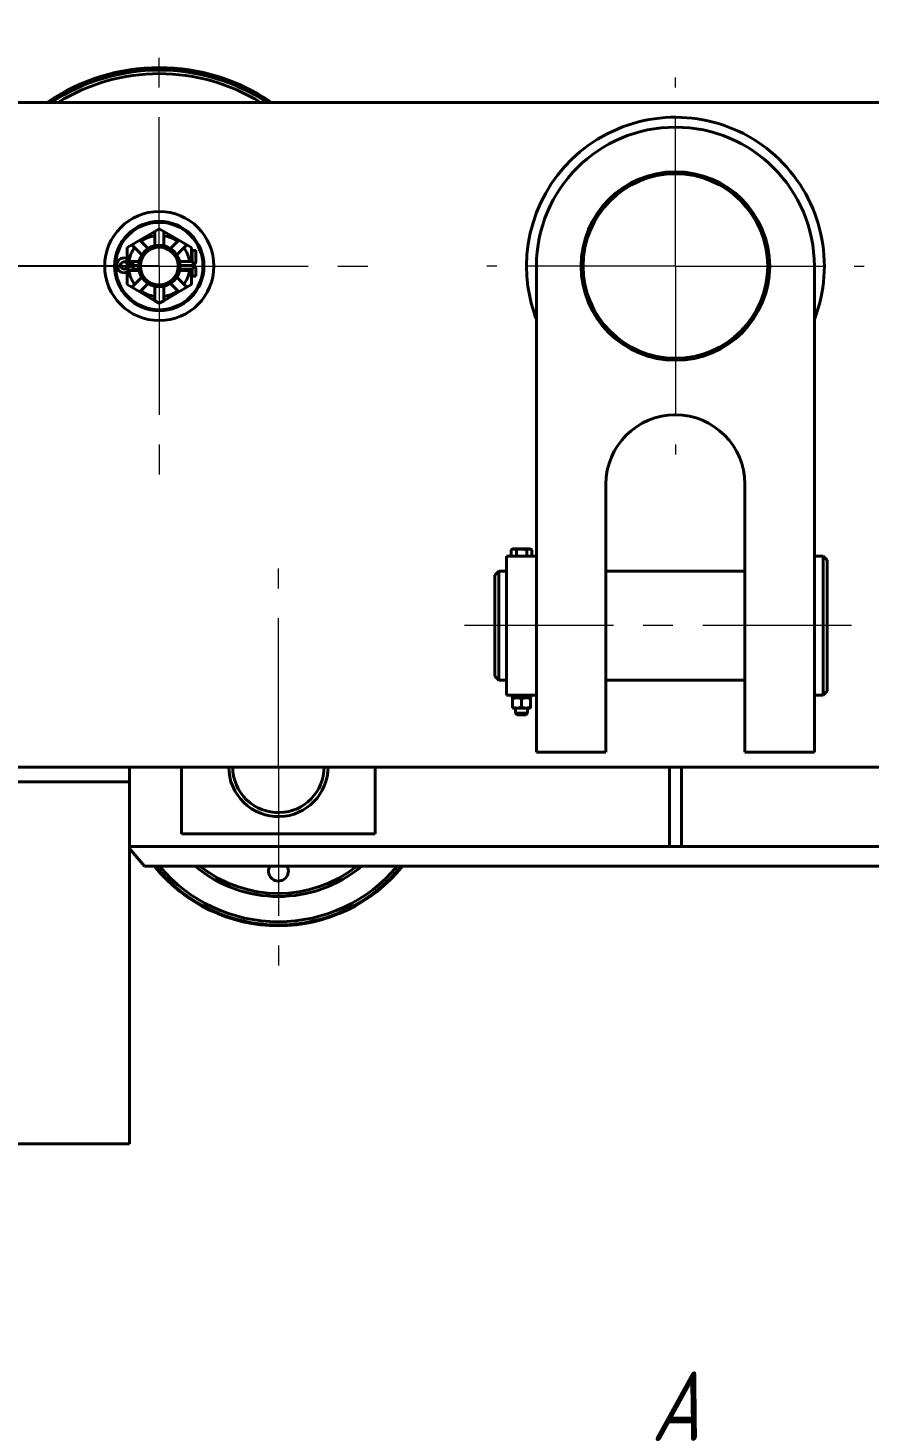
# Model space of a CAD drawing. Header units: millimetres. Extents: x 0 to 594, y 0 to 420.
# Drawn here: x 99.6 to 141.9, y 73.5 to 143.9 of the extents above; entities that cross this region are included whole.
import ezdxf

# ---------------------------------------------------------------- set-up
doc = ezdxf.new("R2010")
doc.units = ezdxf.units.MM
for name, pattern in [('K5LT_AXLED', [12, 7.5, -1.5, 1.5, -1.5]), ('K5LT_BASIC', [0]), ('K5LT_THIN', [0])]:
    doc.linetypes.add(name, pattern=pattern)
doc.layers.add('Системный слой', color=7, linetype='Continuous')
doc.styles.add('KDIMTEXTSTYLE', font='GOST_AU.SHX', dxfattribs={"width": 0.96, "oblique": 15, "height": 5})
doc.dimstyles.new('KDIMSTYLE (0.05)', dxfattribs={"dimtxt": 5, "dimasz": 1, "dimexe": 2, "dimexo": 0.0625, "dimgap": 1, "dimtad": 1, "dimlfac": 20, "dimtxsty": 'KDIMTEXTSTYLE', "dimsah": 1, "dimcen": 0.09, "dimdle": 1, "dimadec": 0, "dimazin": 0, "dimtfac": 0.667, "dimtmove": 0, "dimatfit": 3, "dimfxl": 1, "dimtvp": 1, "dimtolj": 1, "dimtzin": 0, "dimarcsym": 0})

# ---------------------------------------------------------------- blocks, each defined once
blk = doc.blocks.new('U285')
at = {"layer": 'Системный слой', "color": 150, "linetype": 'K5LT_BASIC', "lineweight": 40, "true_color": 0x0080ff}
for start, end in [(180, 271.61501), (271.61501, 0)]:
    blk.add_arc((112.183, 106.672), 2.5, start, end, dxfattribs=at)
blk = doc.blocks.new('U286')
at = {"layer": 'Системный слой', "color": 150, "linetype": 'K5LT_BASIC', "lineweight": 40, "true_color": 0x0080ff}
for start, end in [(180, 271.61501), (271.61501, 0)]:
    blk.add_arc((112.183, 106.672), 2.3, start, end, dxfattribs=at)
blk = doc.blocks.new('U292')
at = {"layer": 'Системный слой', "color": 150, "linetype": 'K5LT_BASIC', "lineweight": 40, "true_color": 0x0080ff}
for p, q in [((123.98, 110.118), (123.98, 110.16)), ((123.98, 110.16), (123.98, 110.121))]:
    blk.add_line(p, q, dxfattribs=at)
blk = doc.blocks.new('U293')
at = {"layer": 'Системный слой', "color": 150, "linetype": 'K5LT_BASIC', "lineweight": 40, "true_color": 0x0080ff}
for p, q in [((123.98, 109.687), (123.98, 109.646)), ((123.98, 109.646), (123.98, 109.684))]:
    blk.add_line(p, q, dxfattribs=at)
blk = doc.blocks.new('U303')
at = {"layer": 'Системный слой', "color": 150, "linetype": 'K5LT_BASIC', "lineweight": 40, "true_color": 0x0080ff}
for start, end in [(150.00006, 240.02319), (240.02319, 29.99994)]:
    blk.add_arc((112.186, 101.422), 0.5, start, end, dxfattribs=at)
blk = doc.blocks.new('U305')
at = {"layer": 'Системный слой', "color": 150, "linetype": 'K5LT_BASIC', "lineweight": 40, "true_color": 0x0080ff}
for p, q in [((123.68, 111.048), (123.28, 111.048)), ((135.68, 111.048), (128.68, 111.048))]:
    blk.add_line(p, q, dxfattribs=at)
blk = doc.blocks.new('U306')
at = {"layer": 'Системный слой', "color": 150, "linetype": 'K5LT_BASIC', "lineweight": 40, "true_color": 0x0080ff}
for p, q in [((123.68, 116.548), (123.28, 116.548)), ((135.68, 116.548), (128.68, 116.548))]:
    blk.add_line(p, q, dxfattribs=at)
blk = doc.blocks.new('U331')
at = {"layer": 'Системный слой', "color": 150, "linetype": 'K5LT_BASIC', "lineweight": 40, "true_color": 0x0080ff}
for start, end in [(338.89572, 180), (180, 200.97447), (269.63943, 270.3288)]:
    blk.add_arc((132.183, 131.922), 7.5, start, end, dxfattribs=at)
blk = doc.blocks.new('U337')
at = {"layer": 'Системный слой', "color": 150, "linetype": 'K5LT_BASIC', "lineweight": 40, "true_color": 0x0080ff}
for p, q in [((124.003, 117.672), (124.044, 117.673)), ((124.031, 117.672), (124.003, 117.672)), ((124.173, 117.671), (124.031, 117.672)), ((124.044, 117.673), (124.164, 117.674)), ((124.164, 117.674), (124.376, 117.675)), ((124.489, 117.67), (124.173, 117.671)), ((124.376, 117.675), (124.692, 117.674)), ((124.7, 117.671), (124.489, 117.67)), ((124.692, 117.674), (124.831, 117.673)), ((124.818, 117.672), (124.7, 117.671)), ((124.858, 117.672), (124.818, 117.672)), ((124.831, 117.673), (124.858, 117.672)), ((124.858, 117.672), (124.858, 117.672))]:
    blk.add_line(p, q, dxfattribs=at)
blk = doc.blocks.new('U338')
at = {"layer": 'Системный слой', "color": 150, "linetype": 'K5LT_BASIC', "lineweight": 40, "true_color": 0x0080ff}
for p, q in [((124.172, 109.384), (124.13, 109.385)), ((124.13, 109.385), (124.13, 109.385)), ((124.355, 109.384), (124.172, 109.384)), ((124.573, 109.384), (124.355, 109.384)), ((124.691, 109.384), (124.573, 109.384)), ((124.73, 109.385), (124.691, 109.384)), ((124.73, 109.385), (124.73, 109.385))]:
    blk.add_line(p, q, dxfattribs=at)
blk = doc.blocks.new('U342')
at = {"layer": 'Системный слой', "color": 150, "linetype": 'K5LT_BASIC', "lineweight": 40, "true_color": 0x0080ff}
for p, q in [((123.911, 117.302), (123.68, 117.302)), ((125.18, 117.302), (124.95, 117.302))]:
    blk.add_line(p, q, dxfattribs=at)
blk = doc.blocks.new('U349')
at = {"layer": 'Системный слой', "color": 150, "linetype": 'K5LT_BASIC', "lineweight": 40, "true_color": 0x0080ff}
for p, q in [((104.22, 131.954), (104.259, 132.069)), ((104.221, 131.943), (104.22, 131.954)), ((104.266, 131.831), (104.221, 131.943)), ((104.259, 132.069), (104.36, 132.135)), ((104.371, 131.771), (104.266, 131.831)), ((104.36, 132.135), (104.481, 132.127)), ((104.491, 131.786), (104.371, 131.771)), ((104.481, 132.127), (104.491, 132.122))]:
    blk.add_line(p, q, dxfattribs=at)
blk = doc.blocks.new('U350')
at = {"layer": 'Системный слой', "color": 150, "linetype": 'K5LT_BASIC', "lineweight": 40, "true_color": 0x0080ff}
for p, q in [((104.84, 131.984), (104.833, 131.954)), ((104.867, 132.103), (104.84, 131.984)), ((104.876, 132.147), (104.867, 132.103))]:
    blk.add_line(p, q, dxfattribs=at)
blk = doc.blocks.new('U351')
at = {"layer": 'Системный слой', "color": 150, "linetype": 'K5LT_BASIC', "lineweight": 40, "true_color": 0x0080ff}
for p, q in [((104.833, 131.954), (105.134, 131.954)), ((107.233, 131.954), (107.833, 131.954))]:
    blk.add_line(p, q, dxfattribs=at)
blk = doc.blocks.new('U352')
at = {"layer": 'Системный слой', "color": 150, "linetype": 'K5LT_BASIC', "lineweight": 40, "true_color": 0x0080ff}
for p, q in [((105.134, 131.954), (104.833, 131.954)), ((107.833, 131.954), (107.233, 131.954))]:
    blk.add_line(p, q, dxfattribs=at)
blk = doc.blocks.new('U353')
at = {"layer": 'Системный слой', "color": 150, "linetype": 'K5LT_BASIC', "lineweight": 40, "true_color": 0x0080ff}
for p, q in [((107.888, 132.713), (107.833, 132.71)), ((107.833, 132.71), (107.833, 132.71)), ((107.833, 132.71), (107.872, 132.706)), ((107.872, 132.706), (107.986, 132.704)), ((108.02, 132.715), (107.888, 132.713)), ((107.986, 132.704), (108.02, 132.704))]:
    blk.add_line(p, q, dxfattribs=at)
blk = doc.blocks.new('U354')
at = {"layer": 'Системный слой', "color": 150, "linetype": 'K5LT_BASIC', "lineweight": 40, "true_color": 0x0080ff}
for p, q in [((105.144, 131.772), (104.876, 131.772)), ((107.833, 131.772), (107.223, 131.772))]:
    blk.add_line(p, q, dxfattribs=at)
blk = doc.blocks.new('U355')
at = {"layer": 'Системный слой', "color": 150, "linetype": 'K5LT_BASIC', "lineweight": 40, "true_color": 0x0080ff}
for p, q in [((104.221, 131.954), (104.22, 131.96)), ((104.266, 131.842), (104.221, 131.954)), ((104.371, 131.781), (104.266, 131.842)), ((104.491, 131.797), (104.371, 131.781))]:
    blk.add_line(p, q, dxfattribs=at)
blk = doc.blocks.new('U356')
at = {"layer": 'Системный слой', "color": 150, "linetype": 'K5LT_BASIC', "lineweight": 40, "true_color": 0x0080ff}
for p, q in [((104.042, 132.041), (104.041, 131.88)), ((104.041, 131.88), (104.115, 131.725)), ((104.117, 132.196), (104.042, 132.041)), ((104.239, 132.295), (104.117, 132.196)), ((104.391, 132.334), (104.239, 132.295)), ((104.558, 132.303), (104.391, 132.334)), ((104.115, 131.725), (104.25, 131.62)), ((104.25, 131.62), (104.403, 131.585)), ((104.403, 131.585), (104.557, 131.616)), ((104.557, 131.616), (104.558, 131.616))]:
    blk.add_line(p, q, dxfattribs=at)
blk = doc.blocks.new('U357')
at = {"layer": 'Системный слой', "color": 150, "linetype": 'K5LT_BASIC', "lineweight": 40, "true_color": 0x0080ff}
for p, q in [((107.877, 131.96), (107.909, 131.949)), ((107.909, 131.949), (107.939, 131.932)), ((107.939, 131.932), (107.965, 131.91))]:
    blk.add_line(p, q, dxfattribs=at)
blk = doc.blocks.new('U367')
at = {"layer": 'Системный слой', "color": 150, "linetype": 'K5LT_BASIC', "lineweight": 40, "true_color": 0x0080ff}
for start, end in [(90, 124.41151), (55.58849, 90)]:
    blk.add_arc((106.183, 131.922), 10, start, end, dxfattribs=at)
blk = doc.blocks.new('U368')
at = {"layer": 'Системный слой', "color": 150, "linetype": 'K5LT_BASIC', "lineweight": 40, "true_color": 0x0080ff}
for start, end in [(90, 121.70681), (58.29319, 90)]:
    blk.add_arc((106.183, 131.922), 9.697, start, end, dxfattribs=at)
blk = doc.blocks.new('U369')
at = {"layer": 'Системный слой', "color": 150, "linetype": 'K5LT_BASIC', "lineweight": 40, "true_color": 0x0080ff}
for start, end in [(90, 123.34444), (56.65556, 90)]:
    blk.add_arc((106.183, 131.922), 9.876, start, end, dxfattribs=at)
blk = doc.blocks.new('U383')
at = {"layer": 'Системный слой', "color": 30, "linetype": 'K5LT_AXLED', "lineweight": 18, "true_color": 0xff8000}
for q in [(106.183, 136.672), (101.433, 131.922), (106.183, 127.172), (110.933, 131.922)]:
    blk.add_line((106.183, 131.922), q, dxfattribs=at)
blk = doc.blocks.new('U384')
at = {"layer": 'Системный слой', "color": 30, "linetype": 'K5LT_AXLED', "lineweight": 18, "true_color": 0xff8000}
for q in [(132.183, 141.422), (122.683, 131.922), (132.183, 122.422), (141.683, 131.922)]:
    blk.add_line((132.183, 131.922), q, dxfattribs=at)
blk = doc.blocks.new('U387')
at = {"layer": 'Системный слой', "color": 30, "linetype": 'K5LT_AXLED', "lineweight": 18, "true_color": 0xff8000}
for q in [(106.183, 143.922), (94.183, 131.922), (106.183, 119.922), (118.183, 131.922)]:
    blk.add_line((106.183, 131.922), q, dxfattribs=at)
blk = doc.blocks.new('U388')
at = {"layer": 'Системный слой', "color": 30, "linetype": 'K5LT_AXLED', "lineweight": 18, "true_color": 0xff8000}
for q in [(112.183, 116.672), (102.183, 106.672), (112.183, 96.672), (122.183, 106.672)]:
    blk.add_line((112.183, 106.672), q, dxfattribs=at)
blk = doc.blocks.new('KDIMARROW_01')
at = {"layer": 'Системный слой'}
blk.add_hatch(color=0, dxfattribs=at).paths.add_polyline_path([(-5, -0.658), (0, 0), (-5, 0.658), (-4.5, 0)])
at = {"layer": 'Системный слой', "color": 0, "linetype": 'K5LT_THIN', "lineweight": 18}
for p, q in [((-4.5, 0), (-5, 0.658)), ((-5, 0.658), (0, 0)), ((0, 0), (-5, -0.658)), ((-5, -0.658), (-4.5, 0)), ((0, 0), (-1, 0))]:
    blk.add_line(p, q, dxfattribs=at)

msp = doc.modelspace()

# ---------------------------------------------------------------- linework, layer by layer
at = {"layer": 'Системный слой', "color": 150, "linetype": 'K5LT_BASIC', "lineweight": 40, "true_color": 0x0080ff}
for p, q in [((94.68349, 140.17208), (169.68349, 140.17208)), ((104.79217, 132.99519), (105.19563, 133.22813)), ((105.19563, 133.22813), (105.95849, 133.66856)), ((105.26265, 133.16112), (105.19563, 133.22813)), ((105.95849, 133.66856), (106.18349, 133.79847)), ((105.95849, 133.44935), (105.95849, 133.66856)), ((105.95849, 133.44935), (105.95849, 132.94769)), ((106.18349, 133.79847), (106.40849, 133.66856)), ((106.40849, 133.66856), (107.17134, 133.22813)), ((106.40849, 133.44935), (106.40849, 133.66856)), ((106.40849, 132.94769), (106.40849, 133.44935)), ((107.10433, 133.16112), (107.17134, 133.22813)), ((107.17134, 133.22813), (107.5748, 132.99519)), ((104.55849, 132.86027), (104.79217, 132.99519)), ((104.55849, 132.14708), (104.55849, 132.86027)), ((104.94445, 132.84292), (104.79217, 132.99519)), ((104.94445, 132.84292), (105.29917, 132.4882)), ((105.61737, 132.80639), (105.26265, 133.16112)), ((107.10433, 133.16112), (106.7496, 132.80639)), ((107.0678, 132.4882), (107.42252, 132.84292)), ((107.42252, 132.84292), (107.5748, 132.99519)), ((107.5748, 132.99519), (107.80849, 132.86027)), ((107.80849, 132.86027), (107.80849, 132.14708)), ((107.83291, 132.14735), (107.83291, 132.70961)), ((108.02041, 132.70418), (108.02041, 132.71504)), ((108.02041, 132.14192), (108.02041, 132.70418)), ((104.49053, 132.12249), (104.83291, 131.9545)), ((104.82235, 131.95968), (104.49053, 131.79686)), ((104.83291, 131.954), (104.49053, 131.786)), ((104.65622, 132.14708), (104.55849, 132.14708)), ((104.55849, 131.83021), (104.55849, 132.08915)), ((105.15788, 132.14708), (104.65622, 132.14708)), ((104.83291, 131.954), (104.83291, 131.9545)), ((107.71075, 132.14708), (107.2091, 132.14708)), ((107.71075, 132.14708), (107.80849, 132.14708)), ((107.80849, 132.14743), (107.83291, 132.14743)), ((108.02041, 131.76657), (108.02041, 131.77744)), ((125.18044, 113.79751), (125.18044, 131.92251)), ((139.18044, 131.92251), (139.18044, 113.79751)), ((104.55849, 130.98389), (104.55849, 131.69708)), ((104.65622, 131.69708), (104.55849, 131.69708)), ((104.65622, 131.69708), (105.15788, 131.69708)), ((104.87643, 131.77193), (104.72389, 131.69708)), ((105.29917, 131.35596), (104.94445, 131.00124)), ((107.42252, 131.00124), (107.0678, 131.35596)), ((107.2091, 131.69708), (107.71075, 131.69708)), ((107.71075, 131.69708), (107.80849, 131.69708)), ((107.80849, 131.77193), (107.80849, 131.69708)), ((107.80849, 131.69708), (107.80849, 130.98389)), ((107.83291, 131.40966), (107.83291, 131.77193)), ((108.02041, 131.40423), (108.02041, 131.76657)), ((104.79217, 130.84897), (104.55849, 130.98389)), ((104.94445, 131.00124), (104.79217, 130.84897)), ((105.19563, 130.61603), (104.79217, 130.84897)), ((105.26265, 130.68304), (105.19563, 130.61603)), ((105.95849, 130.1756), (105.19563, 130.61603)), ((105.26265, 130.68304), (105.61737, 131.03777)), ((105.95849, 130.89647), (105.95849, 130.39482)), ((105.95849, 130.39482), (105.95849, 130.1756)), ((106.40849, 130.39482), (106.40849, 130.89647)), ((107.17134, 130.61603), (106.40849, 130.1756)), ((106.40849, 130.39482), (106.40849, 130.1756)), ((106.7496, 131.03777), (107.10433, 130.68304)), ((107.10433, 130.68304), (107.17134, 130.61603)), ((107.5748, 130.84897), (107.17134, 130.61603)), ((107.42252, 131.00124), (107.5748, 130.84897)), ((107.80849, 130.98389), (107.5748, 130.84897)), ((106.18349, 130.04569), (105.95849, 130.1756)), ((106.40849, 130.1756), (106.18349, 130.04569)), ((128.68044, 120.92251), (128.68044, 113.79751)), ((135.68044, 113.79751), (135.68044, 120.92251)), ((123.68044, 117.30236), (123.68044, 117.29256)), ((123.68044, 110.29266), (123.68044, 117.29256)), ((125.18044, 117.29256), (123.68044, 117.29256)), ((123.91082, 117.61928), (123.91317, 117.62064)), ((123.91082, 117.29746), (123.91082, 117.61928)), ((123.91082, 117.29746), (124.17012, 117.29513)), ((124.00295, 117.67248), (123.91317, 117.62064)), ((124.17012, 117.29513), (124.17012, 117.61694)), ((124.17012, 117.29513), (124.68973, 117.29512)), ((124.68973, 117.29512), (124.68973, 117.61694)), ((124.68973, 117.29512), (124.95005, 117.29746)), ((124.85792, 117.67248), (124.94704, 117.62103)), ((124.94704, 117.62103), (124.95005, 117.61927)), ((124.95005, 117.29746), (124.95005, 117.61927)), ((139.63044, 117.29751), (139.18044, 117.29751)), ((139.63044, 110.29751), (139.63044, 117.29751)), ((139.63044, 117.29751), (139.83044, 117.09751)), ((139.83044, 110.49751), (139.83044, 117.09751)), ((123.08044, 116.34751), (123.28044, 116.54751)), ((123.08044, 111.24751), (123.08044, 116.34751)), ((123.28044, 111.04751), (123.28044, 116.54751)), ((125.18044, 107.42251), (125.18044, 113.79751)), ((128.68044, 107.42251), (128.68044, 113.79751)), ((135.68044, 107.42251), (135.68044, 113.79751)), ((139.18044, 107.42251), (139.18044, 113.79751)), ((123.08044, 111.24751), (123.28044, 111.04751)), ((125.18044, 110.29266), (123.68044, 110.29266)), ((123.95044, 110.17256), (123.95044, 110.29266)), ((123.98043, 109.68709), (123.98043, 110.12072)), ((124.00099, 110.17144), (123.98044, 110.15958)), ((123.98044, 109.6844), (123.98044, 110.11803)), ((124.43044, 109.68305), (124.43044, 110.11668)), ((124.85988, 110.17144), (124.88044, 110.15958)), ((124.88044, 110.15958), (124.88044, 110.11803)), ((124.88044, 109.6844), (124.88044, 110.11803)), ((124.90565, 110.29266), (124.90985, 110.17243)), ((124.90975, 110.29266), (124.90816, 110.23507)), ((139.63044, 110.29751), (139.18044, 110.29751)), ((139.63044, 110.29751), (139.83044, 110.49751)), ((123.98044, 109.64554), (124.00295, 109.63254)), ((124.13044, 109.63098), (124.13044, 109.38507)), ((124.21794, 109.29756), (124.13044, 109.38506)), ((124.64293, 109.29756), (124.73043, 109.38506)), ((124.73044, 109.63098), (124.73044, 109.38507)), ((124.88044, 109.64554), (124.85792, 109.63254)), ((124.88044, 109.6844), (124.88044, 109.64554)), ((125.18044, 107.42251), (128.68044, 107.42251)), ((135.68044, 107.42251), (139.18044, 107.42251)), ((190.18349, 106.67208), (74.18349, 106.67208)), ((104.68349, 106.67208), (104.68349, 105.91689)), ((107.30849, 103.29708), (107.30849, 106.67208)), ((117.05849, 106.67208), (117.05849, 103.29708)), ((131.88349, 102.67208), (131.88349, 106.67208)), ((132.48349, 102.67208), (132.48349, 106.67208)), ((104.68349, 105.91689), (94.68349, 105.91689)), ((104.68349, 103.67208), (104.68349, 105.91689)), ((104.68349, 87.67208), (104.68349, 103.67208)), ((117.05849, 103.29708), (107.30849, 103.29708)), ((159.68349, 102.67208), (104.68349, 102.67208)), ((104.68349, 102.57208), (105.43868, 101.67208)), ((158.9283, 101.67208), (105.43868, 101.67208)), ((104.68349, 87.67208), (94.68349, 87.67208))]:
    msp.add_line(p, q, dxfattribs=at)
at = {"layer": 'Системный слой', "color": 30, "linetype": 'K5LT_AXLED', "lineweight": 18, "true_color": 0xff8000}
msp.add_line((141.05544, 113.79751), (121.28044, 113.79751), dxfattribs=at)
at = {"layer": 'Системный слой', "color": 150, "linetype": 'K5LT_BASIC', "lineweight": 40, "true_color": 0x0080ff}
for centre, radius in [((132.18044, 131.92251), 4.75), ((132.18044, 131.92251), 4.65), ((106.18349, 131.92208), 2.75), ((106.18349, 131.92208), 2.25), ((106.18349, 131.92208), 2.2), ((106.18349, 131.92208), 1.05), ((106.18349, 131.92208), 0.95)]:
    msp.add_circle(centre, radius, dxfattribs=at)
for centre, radius, start, end in [((132.18044, 131.92251), 7, 0, 180), ((106.18349, 131.92208), 1.54375, 98.3806538, 126.6193462), ((106.18349, 131.92208), 1.54375, 53.3806538, 81.6193462), ((106.18349, 131.92208), 1.54375, 143.3806538, 171.6193462), ((106.18349, 131.92208), 1.54375, 8.3806538, 36.6193462), ((106.18349, 131.92208), 1.54375, 188.3806538, 216.6193462), ((106.18349, 131.92208), 1.54375, 323.3806538, 351.6193462), ((106.18349, 131.92208), 1.54375, 233.3806538, 261.6193462), ((106.18349, 131.92208), 1.54375, 278.3806538, 306.6193462), ((132.18044, 120.92251), 3.5, 0, 180), ((112.18349, 106.67208), 8, 218.6821875, 321.3178126), ((112.18349, 106.67208), 7.96003, 218.9128839, 321.0871161), ((112.18349, 106.67208), 7.80051, 219.8651941, 320.1348059), ((112.18349, 106.67208), 6.525, 230.0213156, 309.9786844), ((112.18349, 106.67208), 6.375, 231.6572507, 308.3427493)]:
    msp.add_arc(centre, radius, start, end, dxfattribs=at)
at = {"layer": 'Системный слой', "color": 7, "linetype": 'K5LT_THIN', "lineweight": 18}
msp.add_arc((106.18349, 131.92208), 0.99587, 70, 340, dxfattribs=at)
at = {"layer": 'Системный слой', "color": 150, "linetype": 'K5LT_BASIC', "lineweight": 40, "true_color": 0x0080ff}
for centre, major_axis, ratio, start_param, end_param in [((104.83291, 131.95943), (0.04352, -0.1875), 0.00638095, 4.73987235, 6.28170419), ((108.02041, 131.95993), (-0.18748, 0.18748), 0.01448326, 0.01448224, 1.28802721), ((108.02041, 131.95943), (-0.18748, -0.18748), 0.01448326, 0.01448224, 1.25906272), ((108.02041, 131.40966), (-0.1875, 0), 0.02896044, 0, 1.57079633), ((124.43044, 110.17256), (0.48, 0), 0.00519045, 3.14159265, 6.233575), ((124.43044, 109.63256), (-0.4275, 0), 0.00519045, 0.00899036, 3.13260229), ((124.43044, 109.29757), (-0.2125, 0), 0.00519045, 0.00519054, 3.13640211)]:
    msp.add_ellipse(centre, major_axis=major_axis, ratio=ratio, start_param=start_param, end_param=end_param, dxfattribs=at)
for points, knots in [([(107.83291, 131.9545), (107.8447, 131.9545), (107.86615, 131.95652), (107.89352, 131.96398), (107.91427, 131.97272), (107.93247, 131.9827), (107.94959, 131.99476), (107.96061, 132.00471), (107.96549, 132.00963)], [0, 0, 0, 0, 2.1545379, 3.91910063, 5.16929617, 6.26085041, 7.71045124, 9, 9, 9, 9]), ([(107.83291, 131.954), (107.84368, 131.954), (107.86398, 131.95224), (107.89146, 131.94527), (107.91323, 131.93638), (107.93158, 131.92639), (107.94881, 131.91458), (107.95994, 131.90484), (107.96549, 131.89934)], [0, 0, 0, 0, 1.96767395, 3.71014869, 5.16552477, 6.25734301, 7.53286609, 9, 9, 9, 9]), ([(108.02041, 132.14192), (108.02041, 132.13344), (108.01918, 132.11545), (108.01377, 132.09029), (108.00637, 132.07), (107.99769, 132.05187), (107.98703, 132.03436), (107.97512, 132.01954), (107.96759, 132.01171), (107.96549, 132.00963)], [0, 0, 0, 0, 1.72152933, 3.65433621, 5.21257166, 6.10111304, 7.74259883, 9.38359369, 10, 10, 10, 10]), ([(108.02041, 131.77744), (108.02041, 131.78591), (108.01918, 131.8039), (108.01377, 131.82906), (108.00637, 131.84935), (107.99769, 131.86748), (107.98703, 131.88499), (107.97512, 131.89982), (107.96759, 131.90765), (107.96549, 131.90972)], [0, 0, 0, 0, 1.72141075, 3.65433006, 5.2125482, 6.10111034, 7.74259744, 9.38360879, 10, 10, 10, 10]), ([(108.02041, 131.76657), (108.02041, 131.77505), (108.01918, 131.79304), (108.01377, 131.81821), (108.00637, 131.83852), (107.99769, 131.8567), (107.98703, 131.8743), (107.97512, 131.88927), (107.96759, 131.89722), (107.96549, 131.89934)], [0, 0, 0, 0, 1.72141075, 3.65433006, 5.2125482, 6.10111034, 7.74259744, 9.38360879, 10, 10, 10, 10]), ([(124.17012, 117.61694), (124.15356, 117.62667), (124.1317, 117.63772), (124.10307, 117.64806), (124.08603, 117.65285), (124.06873, 117.65621), (124.05276, 117.65802), (124.03726, 117.6585), (124.0225, 117.65781), (124.00602, 117.65583), (123.98769, 117.65203), (123.96121, 117.64396), (123.93561, 117.63282), (123.91691, 117.62274), (123.91082, 117.61928)], [0, 0, 0, 0, 2.94681015, 3.8443326, 4.96854384, 5.88519559, 6.81329934, 7.70142944, 8.53318741, 9.33577528, 10.52418436, 11.68484669, 13.91500354, 15, 15, 15, 15]), ([(124.68973, 117.61694), (124.66828, 117.62313), (124.6387, 117.63088), (124.59466, 117.64047), (124.55932, 117.64692), (124.52039, 117.65221), (124.48572, 117.65536), (124.45371, 117.65697), (124.42349, 117.6573), (124.39862, 117.6566), (124.37016, 117.65503), (124.33274, 117.65163), (124.26239, 117.64106), (124.20679, 117.62753), (124.17012, 117.61694)], [0, 0, 0, 0, 1.90502276, 2.60689452, 3.8443326, 4.96854384, 5.9570695, 6.81329934, 7.70142944, 8.53318741, 8.9347975, 10.13277608, 11.73854707, 15, 15, 15, 15]), ([(124.95005, 117.61927), (124.93343, 117.6287), (124.91148, 117.63936), (124.88274, 117.64919), (124.86563, 117.65367), (124.84827, 117.65672), (124.83223, 117.65823), (124.81667, 117.65844), (124.80186, 117.65748), (124.78531, 117.6552), (124.76691, 117.65107), (124.74033, 117.64253), (124.71462, 117.63093), (124.69585, 117.62051), (124.68973, 117.61694)], [0, 0, 0, 0, 2.94681015, 3.8443326, 4.96854384, 5.88519559, 6.81329934, 7.70142944, 8.53318741, 9.33577528, 10.52418436, 11.68484669, 13.91500354, 15, 15, 15, 15]), ([(124.43044, 110.11668), (124.41509, 110.12184), (124.3895, 110.1298), (124.3514, 110.13975), (124.3175, 110.147), (124.28916, 110.15153), (124.26384, 110.15459), (124.2382, 110.15681), (124.20662, 110.15785), (124.18038, 110.15722), (124.1537, 110.1556), (124.12571, 110.15274), (124.08298, 110.14593), (124.03446, 110.13481), (123.99813, 110.12387), (123.98044, 110.11803)], [0, 0, 0, 0, 1.67981626, 2.78068749, 4.10062144, 5.2997801, 5.78516139, 6.77396186, 7.99981908, 9.10206657, 9.53045066, 10.80659157, 12.05516695, 14.06256115, 16, 16, 16, 16]), ([(124.88044, 110.11803), (124.86508, 110.1231), (124.8395, 110.1309), (124.8014, 110.14062), (124.7675, 110.14767), (124.73916, 110.15203), (124.71384, 110.15494), (124.6882, 110.15701), (124.65662, 110.15786), (124.63038, 110.15707), (124.6037, 110.15529), (124.57571, 110.15227), (124.53299, 110.14519), (124.48446, 110.13378), (124.44813, 110.12263), (124.43044, 110.11668)], [0, 0, 0, 0, 1.67981626, 2.78068749, 4.10062144, 5.2997801, 5.78516139, 6.77396186, 7.99981908, 9.10206657, 9.53045066, 10.80659157, 12.05516695, 14.06256115, 16, 16, 16, 16]), ([(123.98044, 109.6844), (123.9958, 109.67923), (124.02138, 109.67128), (124.05948, 109.66133), (124.09338, 109.65407), (124.12172, 109.64955), (124.14704, 109.64648), (124.17269, 109.64426), (124.20426, 109.64322), (124.23051, 109.64385), (124.25718, 109.64548), (124.28517, 109.64833), (124.3279, 109.65515), (124.37643, 109.66626), (124.41276, 109.67721), (124.43044, 109.68305)], [0, 0, 0, 0, 1.67981626, 2.78068749, 4.10062144, 5.2997801, 5.78516139, 6.77396186, 7.99981908, 9.10206657, 9.53045066, 10.80659157, 12.05516695, 14.06256115, 16, 16, 16, 16]), ([(124.43044, 109.68305), (124.4458, 109.67798), (124.47139, 109.67017), (124.50948, 109.66045), (124.54338, 109.6534), (124.57173, 109.64904), (124.59704, 109.64613), (124.62269, 109.64407), (124.65426, 109.64321), (124.68051, 109.644), (124.70718, 109.64579), (124.73517, 109.64881), (124.7779, 109.65588), (124.82642, 109.66729), (124.86275, 109.67845), (124.88044, 109.6844)], [0, 0, 0, 0, 1.67981626, 2.78068749, 4.10062144, 5.2997801, 5.78516139, 6.77396186, 7.99981908, 9.10206657, 9.53045066, 10.80659157, 12.05516695, 14.06256115, 16, 16, 16, 16])]:
    msp.add_open_spline(points, degree=3, knots=knots, dxfattribs=at)

# ---------------------------------------------------------------- block references
at = {"layer": 'Системный слой'}
for name in ['U387', 'U367', 'U369', 'U368', 'U384', 'U331', 'U383', 'U353', 'U356', 'U349', 'U355', 'U350', 'U351', 'U352', 'U357', 'U354', 'U342', 'U337', 'U388', 'U306', 'U305', 'U292', 'U293', 'U338', 'U285', 'U286', 'U303']:
    msp.add_blockref(name, (0, 0), dxfattribs=at)

# ---------------------------------------------------------------- dimensions: what is measured, and where the dimension line sits
at = {"layer": 'Системный слой', "color": 7}
msp.add_linear_dim(base=(45.95261, 114.67208), p1=(106.18349, 131.92208), p2=(76.08349, 114.67208), angle=90, location=(45.95261, 123.29708), text='\\H3.5;\\W0.965;\\Q15;\\H3.5;\\W0.965;\\Q15;\\Q15;В2', dimstyle='KDIMSTYLE (0.05)', override={"dimexo": 0, "dimblk1": 'KDIMARROW_01', "dimblk2": 'KDIMARROW_01', "dimse1": 0, "dimse2": 0, "dimclrt": 7, "dimtolj": 1}, dxfattribs=at).render()
msp.add_linear_dim(base=(54.68349, 74.45456), p1=(209.68349, 119.92208), p2=(54.68349, 118.92208), location=(132.18349, 74.45456), text='\\H3.5;\\W0.965;\\Q15;\\H3.5;\\W0.965;\\Q15;\\Q15;А', dimstyle='KDIMSTYLE (0.05)', override={"dimexo": 0, "dimblk1": 'KDIMARROW_01', "dimblk2": 'KDIMARROW_01', "dimse1": 0, "dimse2": 0, "dimclrt": 7, "dimtolj": 1}, dxfattribs=at).render()

doc.saveas('drawing.dxf')
